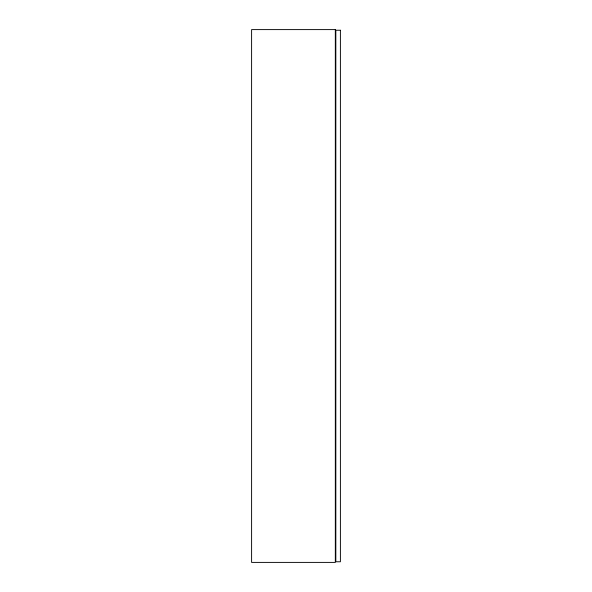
<?xml version="1.0" encoding="UTF-8"?>
<svg xmlns="http://www.w3.org/2000/svg" width="592" height="592" viewBox="0 0 592 592"><rect width="100%" height="100%" fill="white"/><g stroke="black" fill="none" stroke-linecap="round" stroke-linejoin="round"><path stroke-width="0.89" d="M335.324 29.6L251.6 29.6L251.6 562.4L335.324 562.4L335.324 29.6M340.4 30.236L335.834 30.236L335.834 561.764L340.4 561.764L340.4 30.236"/></g></svg>
